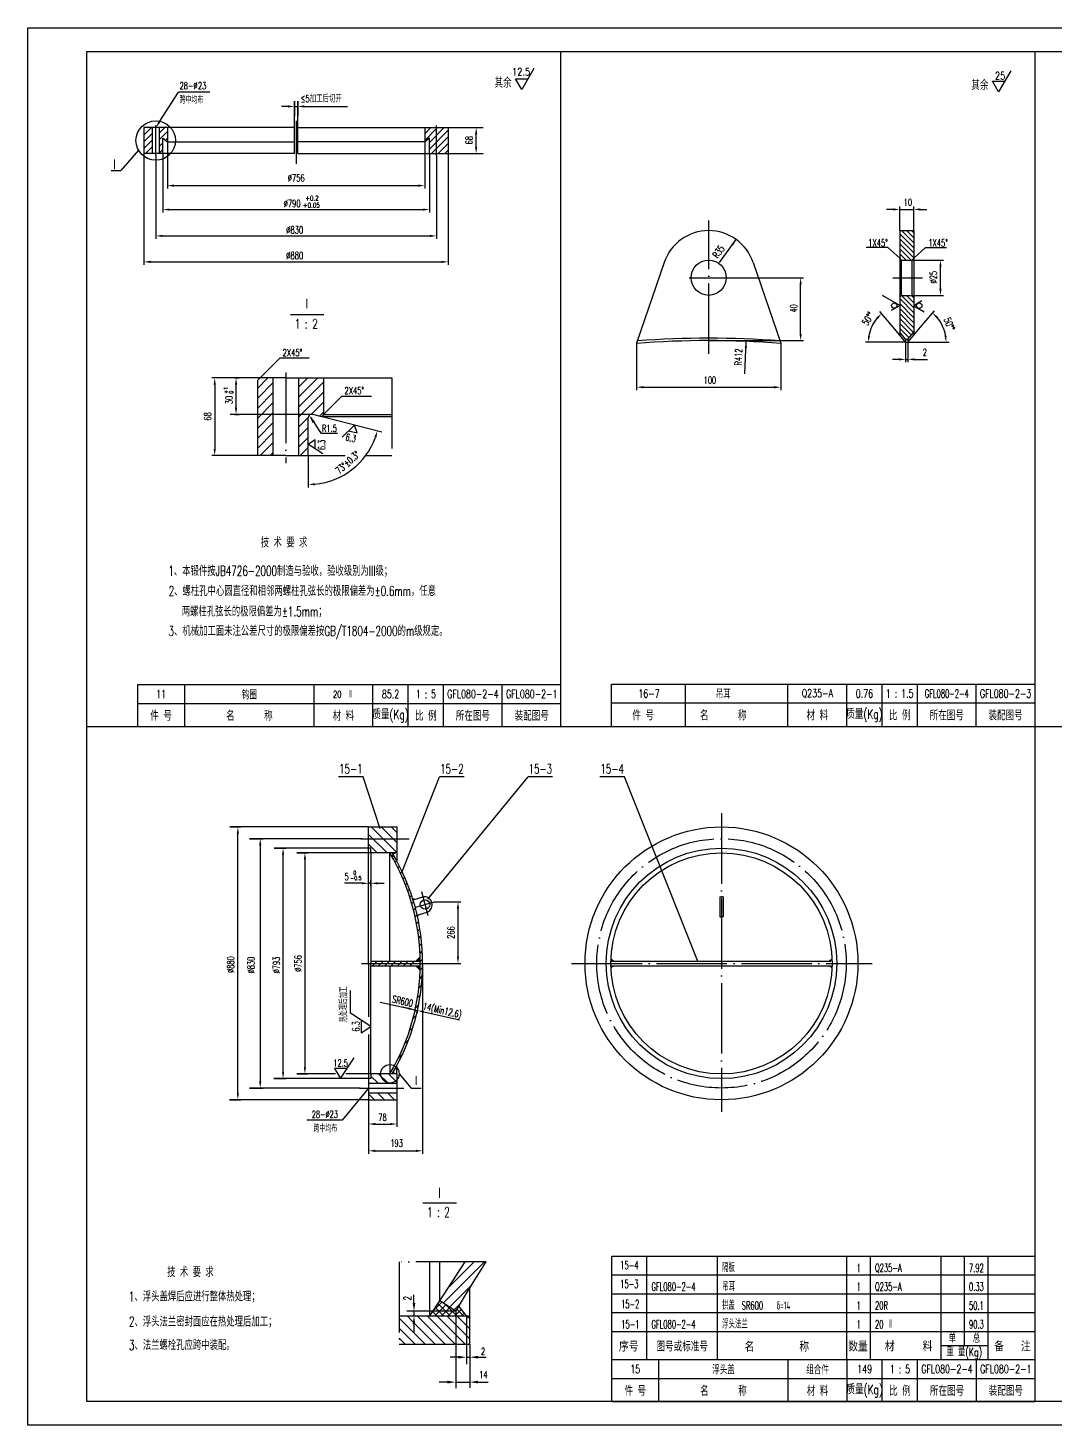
# Model space of a CAD drawing. Extents: x -457 to 1749, y 191 to 1539.
# Drawn here: x 32 to 468, y 191 to 785 of the extents above; entities that cross this region are included whole.
import ezdxf
from ezdxf.enums import TextEntityAlignment as Align

# ---------------------------------------------------------------- set-up
doc = ezdxf.new("R2010")
doc.units = 0
doc.header["$MEASUREMENT"] = 0
doc.linetypes.add('DASHDOT-M', pattern=[36, 30, -3, 0, -3])
doc.linetypes.add('DIVIDE-M', pattern=[39, 30, -3, 0, -3, 0, -3])
doc.layers.get('0').update_dxf_attribs({"linetype": 'CONTINUOUS'})
for name, color, linetype in [('CDR_DWG1', 4, 'CONTINUOUS'), ('CDR_DWG2', 2, 'CONTINUOUS'), ('CDR_DWG3', 1, 'DASHDOT-M'), ('CDR_DWG4', 3, 'DIVIDE-M')]:
    doc.layers.add(name, color=color, linetype=linetype)
doc.styles.add('HZ', font='romans', dxfattribs={"width": 0.7, "bigfont": 'hz'})

# ---------------------------------------------------------------- blocks, each defined once
blk = doc.blocks.new('*X18')
at = {"color": 0}
for p, q in [((138.34, 56.82), (127.28, 67.89)), ((133.11, 66.29), (130.58, 68.82)), ((146.83, 56.82), (134.83, 68.82)), ((151.07, 56.82), (139.07, 68.82)), ((155.31, 56.82), (143.31, 68.82)), ((157.28, 59.1), (147.55, 68.82)), ((157.28, 63.34), (151.8, 68.82)), ((157.28, 67.58), (156.04, 68.82)), ((134.1, 56.82), (127.28, 63.64)), ((129.86, 56.82), (127.28, 59.4)), ((142.58, 56.82), (134.08, 65.32))]:
    blk.add_line(p, q, dxfattribs=at)
blk = doc.blocks.new('*X17')
at = {"color": 0}
for p, q in [((141.67, 70.96), (145.38, 74.67)), ((142.36, 68.82), (147.09, 73.55)), ((146.14, 68.82), (142.59, 72.37)), ((148.97, 68.82), (143.71, 74.08)), ((145.19, 68.82), (148.8, 72.43)), ((151.8, 68.82), (147.03, 73.59)), ((148.02, 68.82), (153.17, 73.97)), ((150.84, 68.82), (153.63, 71.61)), ((154.63, 68.82), (151.77, 71.67)), ((140.48, 68.82), (140.36, 68.95)), ((143.31, 68.82), (141.47, 70.66)), ((153.67, 68.82), (154.89, 70.04))]:
    blk.add_line(p, q, dxfattribs=at)
blk = doc.blocks.new('*X16')
for p, q in [((18.71, 5.45), (36.26, 23)), ((20.8, 11.96), (31.84, 23)), ((21.38, 3.71), (30.56, 12.89))]:
    blk.add_line(p, q)
blk = doc.blocks.new('*X28')
for p, q in [((97.49, 122.95), (101.86, 127.31)), ((97.49, 118.71), (103.99, 125.21)), ((114.99, 119.24), (123.07, 127.31)), ((114.99, 123.48), (118.83, 127.31)), ((114.99, 114.99), (125.49, 125.49)), ((97.49, 114.46), (103.99, 120.96)), ((114.99, 110.75), (125.49, 121.25)), ((97.49, 110.22), (103.99, 116.72)), ((120.35, 111.87), (125.49, 117.01)), ((97.49, 105.98), (103.99, 112.48)), ((97.49, 101.74), (103.99, 108.24)), ((114.99, 106.51), (119, 110.51)), ((123.8, 111.07), (125.49, 112.77)), ((97.49, 97.49), (103.99, 103.99)), ((114.99, 102.27), (118.99, 106.27)), ((114.99, 98.02), (118.99, 102.02)), ((98.56, 94.31), (103.99, 99.75)), ((102.8, 94.31), (103.99, 95.51)), ((115.53, 94.31), (118.99, 97.78))]:
    blk.add_line(p, q)
blk = doc.blocks.new('*X27')
for p, q in [((47.89, 211.94), (51.06, 215.11)), ((47.89, 214.77), (48.23, 215.11)), ((54.39, 212.78), (56.72, 215.11)), ((47.89, 209.11), (51.39, 212.61)), ((47.89, 206.28), (51.39, 209.78)), ((54.39, 209.96), (57.89, 213.46)), ((54.39, 207.13), (55.89, 208.63)), ((57.02, 209.76), (57.89, 210.63)), ((48.54, 204.11), (51.39, 206.96)), ((51.37, 204.11), (51.39, 204.13)), ((54.39, 204.3), (55.89, 205.8))]:
    blk.add_line(p, q)
blk = doc.blocks.new('*X22')
for p, q in [((9.98, 45.33), (10.61, 45.97)), ((11.23, 43.05), (11.88, 43.7)), ((12.44, 40.72), (13.1, 41.39)), ((13.58, 38.33), (14.26, 39.01)), ((14.67, 35.88), (15.37, 36.58)), ((15.69, 33.37), (16.41, 34.09)), ((16.66, 30.8), (17.39, 31.53)), ((17.56, 28.16), (18.31, 28.92)), ((18.39, 25.46), (19.16, 26.23)), ((19.14, 22.68), (19.94, 23.47)), ((19.83, 19.83), (20.64, 20.64)), ((20.43, 16.89), (21.27, 17.73)), ((20.94, 13.87), (21.81, 14.73)), ((21.37, 10.76), (22.26, 11.65)), ((21.69, 7.55), (22.61, 8.47)), ((21.9, 4.22), (22.85, 5.18)), ((22, 0.78), (22.98, 1.77)), ((21.77, -6.52), (22.84, -5.45)), ((21.96, -2.79), (22.98, -1.77)), ((21.41, -10.41), (22.53, -9.29)), ((20.04, -18.86), (21.29, -17.6)), ((20.84, -14.51), (22.02, -13.33)), ((18.93, -23.5), (20.28, -22.15)), ((17.44, -28.52), (18.91, -27.06)), ((15.41, -34.09), (17.05, -32.45)), ((12.56, -40.48), (14.48, -38.56))]:
    blk.add_line(p, q)
blk = doc.blocks.new('*X24')
at = {"color": 0}
for p, q in [((139.69, 161.53), (136.66, 164.57)), ((143.94, 161.53), (139.94, 165.53)), ((147.66, 162.05), (144.18, 165.53)), ((138.21, 154.53), (135.66, 157.08)), ((142.45, 154.53), (139.45, 157.53)), ((146.69, 154.53), (143.69, 157.53))]:
    blk.add_line(p, q, dxfattribs=at)
blk = doc.blocks.new('*X23')
for p, q in [((101.65, 99), (103.65, 101)), ((104.3, 99), (106.3, 101)), ((106.95, 99), (108.95, 101)), ((109.61, 99), (111.61, 101)), ((112.26, 99), (114.26, 101)), ((114.91, 99), (116.91, 101)), ((117.56, 99), (119.56, 101))]:
    blk.add_line(p, q)
blk = doc.blocks.new('*X25')
at = {"color": 0}
for p, q in [((143.52, 259.53), (135.66, 267.39)), ((147.66, 259.63), (136.76, 270.53)), ((147.66, 263.88), (141, 270.53)), ((147.66, 268.12), (145.25, 270.53)), ((139.27, 259.53), (135.66, 263.15))]:
    blk.add_line(p, q, dxfattribs=at)
blk = doc.blocks.new('*X26')
for p, q in [((167.24, 209.67), (172.68, 215.11)), ((167.24, 212.5), (169.85, 215.11)), ((169.24, 208.84), (175.51, 215.11)), ((169.24, 206.01), (177.24, 214.01)), ((170.17, 204.11), (177.24, 211.18)), ((173, 204.11), (177.24, 208.36)), ((175.82, 204.11), (177.24, 205.53))]:
    blk.add_line(p, q)

msp = doc.modelspace()

# ---------------------------------------------------------------- linework, layer by layer
for p, q in [((31.92, 785.43), (872.92, 785.43)), ((31.92, 191.43), (31.92, 785.43)), ((258.42, 488.43), (258.42, 775.43)), ((459.92, 775.43), (459.92, 201.43)), ((449.59, 767.26), (444.44, 758.33)), ((441.86, 762.8), (447.01, 762.8)), ((444.44, 758.33), (441.86, 762.8)), ((87.74, 745.39), (95.97, 758.08)), ((109.29, 758.08), (95.97, 758.08)), ((142.42, 752.05), (139.62, 752.05)), ((145.22, 743.11), (145.22, 754.29)), ((145.22, 754.29), (145.22, 747.97)), ((145.22, 752.05), (146.57, 752.05)), ((146.57, 743.11), (146.57, 754.29)), ((146.57, 754.29), (146.57, 747.97)), ((149.37, 752.05), (167.8, 752.05)), ((210.51, 743.04), (225.34, 743.04)), ((222.07, 743.04), (223.66, 743.04)), ((91.22, 737.04), (91.22, 717.14)), ((200.57, 737.04), (200.57, 717.14)), ((222.41, 734.84), (222.41, 740.24)), ((78.9, 733.44), (71.43, 724.8)), ((81.22, 732.04), (81.22, 684.72)), ((86.22, 731.15), (86.22, 695.76)), ((89.22, 732.04), (89.22, 706.96)), ((202.57, 732.04), (202.57, 706.96)), ((205.57, 731.15), (205.57, 695.76)), ((210.51, 732.04), (225.34, 732.04)), ((210.57, 732.04), (210.57, 684.72)), ((222.07, 732.04), (223.66, 732.04)), ((67.32, 724.8), (71.43, 724.8)), ((94.02, 718.39), (197.77, 718.39)), ((92.02, 708.21), (199.77, 708.21)), ((399.62, 708.26), (396.82, 708.26)), ((402.42, 699.24), (402.42, 709.51)), ((402.42, 708.26), (408.42, 708.26)), ((408.42, 699.24), (408.42, 709.51)), ((411.22, 708.26), (414.02, 708.26)), ((89.02, 697.01), (202.77, 697.01)), ((325.85, 685.66), (332.91, 695.48)), ((408.42, 691.94), (402.42, 697.94)), ((408.42, 689.81), (402.42, 695.81)), ((408.42, 694.06), (403.23, 699.24)), ((408.42, 696.18), (405.35, 699.24)), ((408.42, 698.3), (407.48, 699.24)), ((397.39, 692.03), (388.21, 692.03)), ((402.42, 687.49), (397.39, 692.03)), ((408.42, 687.69), (402.42, 693.69)), ((407.25, 686.74), (402.42, 691.57)), ((405.13, 686.74), (402.42, 689.45)), ((408.42, 687.49), (413.45, 692.03)), ((413.45, 692.03), (422.3, 692.03)), ((84.02, 685.97), (207.77, 685.97)), ((407.25, 686.74), (420.99, 686.74)), ((419.74, 674.54), (419.74, 683.94)), ((333.41, 679.24), (361.57, 679.24)), ((360.32, 655.29), (360.32, 676.44)), ((402.42, 667.38), (395.07, 671.63)), ((408.42, 666.48), (403.16, 671.74)), ((408.42, 668.6), (405.28, 671.74)), ((408.42, 670.72), (407.4, 671.74)), ((407.67, 671.74), (420.99, 671.74)), ((398.96, 665.38), (402.42, 667.38)), ((408.42, 664.36), (402.42, 670.36)), ((408.42, 662.24), (402.42, 668.24)), ((408.42, 660.12), (402.42, 666.12)), ((411.88, 669.35), (408.42, 667.35)), ((408.42, 667.35), (412.86, 664.79)), ((398.79, 659.14), (393.95, 664.91)), ((408.42, 657.99), (402.42, 663.99)), ((408.34, 655.95), (402.42, 661.87)), ((407.37, 654.8), (402.42, 659.75)), ((411.95, 659.02), (417.15, 665.22)), ((402.42, 654.82), (398.79, 659.14)), ((406.4, 653.65), (402.42, 657.63)), ((408.42, 654.82), (411.95, 659.02)), ((290.62, 651.34), (290.62, 631.42)), ((321.23, 652.49), (361.57, 652.49)), ((321.23, 652.49), (333.47, 652.49)), ((336.61, 638.34), (337.16, 652.18)), ((351.85, 651.34), (351.85, 631.42)), ((395.39, 651.84), (387.85, 651.84)), ((404.92, 651.84), (395.39, 651.84)), ((404.92, 651.84), (404.92, 643.26)), ((405.92, 651.84), (415.29, 651.84)), ((405.92, 651.84), (405.92, 643.26)), ((415.29, 651.84), (423.39, 651.84)), ((130.57, 636.63), (139.05, 645.11)), ((139.05, 645.11), (151.39, 645.11)), ((402.12, 644.51), (399.32, 644.51)), ((404.92, 644.51), (405.92, 644.51)), ((408.72, 644.51), (414.17, 644.51)), ((111.51, 636.63), (110.05, 636.63)), ((130.51, 636.63), (110.21, 636.63)), ((117.46, 636.63), (111.51, 636.63)), ((119.87, 636.63), (121.62, 636.63)), ((147.07, 636.63), (157.57, 636.63)), ((111.3, 633.83), (111.3, 606.43)), ((120.37, 623.94), (120.37, 633.83)), ((293.42, 632.67), (349.05, 632.67)), ((157.57, 621.13), (165.35, 628.91)), ((165.35, 628.91), (177.97, 628.91)), ((152.88, 621.14), (117.81, 621.14)), ((119.87, 621.14), (121.62, 621.14)), ((152.28, 619.39), (152.32, 619.56)), ((152.48, 619.69), (152.66, 619.69)), ((153.36, 617.78), (155.21, 614.81)), ((182.36, 613.54), (156.93, 620.11)), ((155.21, 614.81), (156.55, 612.93)), ((163.46, 612.93), (156.55, 612.93)), ((170.7, 616.55), (165.51, 611.45)), ((168.21, 614.11), (171.88, 613.31)), ((171.88, 613.31), (170.7, 616.55)), ((154, 610.32), (151.09, 608.48)), ((151.09, 608.48), (157.18, 604.48)), ((154, 606.56), (154, 610.32)), ((111.51, 603.63), (110.05, 603.63)), ((129.51, 603.63), (111.51, 603.63)), ((151.07, 603.63), (151.07, 590.06)), ((78.53, 498.24), (258.53, 498.24)), ((279.92, 498.43), (459.92, 498.43)), ((279.93, 498.43), (459.92, 498.43)), ((56.92, 488.43), (862.92, 488.43)), ((78.42, 488.43), (258.42, 488.43)), ((174.35, 467.06), (163.91, 467.06)), ((181.59, 444.99), (174.35, 467.06)), ((190.86, 426.29), (206.87, 467.06)), ((201.82, 415), (244.45, 467.06)), ((217.31, 467.06), (206.87, 467.06)), ((254.89, 467.06), (244.45, 467.06)), ((285.42, 467.06), (274.98, 467.06)), ((316.79, 388.22), (285.42, 467.06)), ((176.83, 445.72), (117.72, 445.72)), ((117.72, 445.72), (122.39, 445.72)), ((121.14, 332.52), (121.14, 442.92)), ((173.8, 440.72), (126.02, 440.72)), ((126.02, 440.72), (131.89, 440.72)), ((130.64, 437.92), (130.64, 337.52)), ((136.52, 436.72), (141.61, 436.72)), ((176.73, 436.72), (136.52, 436.72)), ((140.36, 341.52), (140.36, 433.92)), ((146.16, 434.72), (150.89, 434.72)), ((177.72, 434.72), (146.16, 434.72)), ((149.64, 431.92), (149.64, 343.52)), ((173.87, 421.76), (166.39, 421.76)), ((176.67, 420.52), (176.67, 423.01)), ((177.67, 421.76), (176.67, 421.76)), ((177.67, 420.52), (177.67, 423.01)), ((180.47, 421.76), (183.27, 421.76)), ((204.52, 413.82), (215.95, 413.82)), ((214.7, 390.52), (214.7, 411.02)), ((199.67, 387.66), (199.67, 309.13)), ((202.67, 387.72), (215.95, 387.72)), ((168.97, 366.53), (168.97, 376.14)), ((181.56, 371.22), (196.5, 367.9)), ((193.76, 368.51), (191.03, 369.12)), ((177.67, 360.83), (168.97, 366.53)), ((173.51, 363.57), (173.51, 358.2)), ((196.5, 367.9), (196.22, 366.67)), ((196.5, 367.89), (197.45, 367.68)), ((197.45, 367.69), (197.18, 366.46)), ((200.18, 367.07), (215.34, 363.66)), ((173.51, 358.2), (177.67, 360.83)), ((164.82, 338.83), (170.52, 347.54)), ((136.44, 338.72), (141.61, 338.72)), ((176.7, 338.72), (136.44, 338.72)), ((162.67, 340.72), (146.16, 340.72)), ((146.16, 340.72), (150.89, 340.72)), ((162.19, 343), (164.82, 338.83)), ((167.56, 343), (162.19, 343)), ((178.81, 340.72), (167.06, 340.72)), ((189.69, 340.79), (194.86, 334.73)), ((173.07, 334.72), (126.02, 334.72)), ((126.02, 334.72), (131.89, 334.72)), ((176.67, 334.72), (165.42, 321.01)), ((194.86, 334.73), (198.97, 334.73)), ((176.7, 329.72), (117.62, 329.72)), ((117.72, 329.72), (122.39, 329.72)), ((176.7, 329.72), (176.7, 318.17)), ((188.67, 329.72), (188.67, 318.17)), ((165.42, 321.01), (150.42, 321.01)), ((176.7, 318.17), (176.7, 306.76)), ((179.5, 319.42), (185.87, 319.42)), ((199.67, 309.13), (199.67, 306.76)), ((179.5, 308.01), (196.87, 308.01)), ((430.02, 231.24), (430.02, 263.24)), ((219.73, 237.81), (219.73, 249.81)), ((280.02, 255.24), (460.02, 255.24)), ((195.98, 243.31), (195.98, 246.81)), ((280.02, 247.24), (460.02, 247.24)), ((213.66, 239.81), (192.98, 239.81)), ((195.98, 239.81), (195.98, 237.81)), ((213.73, 239.75), (213.73, 207.17)), ((218.32, 237.75), (218.32, 217.29)), ((280.02, 239.24), (460.02, 239.24)), ((195.98, 234.31), (195.98, 230.81)), ((219.73, 225.75), (219.73, 207.25)), ((280.02, 231.24), (460.02, 231.24)), ((430.02, 225.24), (430.02, 231.24)), ((214.82, 220.29), (211.32, 220.29)), ((218.32, 220.29), (219.68, 220.29)), ((223.23, 220.29), (226.73, 220.29)), ((420.02, 225.24), (440.02, 225.24)), ((210.23, 209.69), (206.73, 209.69)), ((213.8, 209.69), (219.75, 209.69)), ((223.23, 209.69), (227.53, 209.69)), ((280.03, 211.24), (460.03, 211.24)), ((279.92, 201.43), (459.92, 201.43)), ((872.92, 191.43), (31.92, 191.43))]:
    msp.add_line(p, q)
msp.add_lwpolyline([(246.93, 768.25), (241.78, 759.32), (239.2, 763.79), (244.35, 763.79)])
for centre, radius in [((86.22, 737.55), 8.39), ((400.11, 667.38), 1.15), ((410.73, 667.35), 1.15), ((185.75, 340.79), 3.94)]:
    msp.add_circle(centre, radius)
for centre, radius, start, end in [((404.92, 651.84), 15.82, 140.15415, 169.84585), ((405.92, 651.84), 16.22, 9.90494, 40.09506), ((151.07, 621.63), 30.32, 275.29288, 340.20645)]:
    msp.add_arc(centre, radius, start, end)
for points in [[(142.42, 752.52), (142.42, 751.58), (145.22, 752.05)], [(149.37, 752.52), (149.37, 751.58), (146.57, 752.05)], [(88.13, 745.14), (87.35, 745.65), (86.22, 743.04)], [(221.95, 740.24), (222.88, 740.24), (222.41, 743.04)], [(221.95, 734.84), (222.88, 734.84), (222.41, 732.04)], [(94.02, 718.86), (94.02, 717.92), (91.22, 718.39)], [(197.77, 718.86), (197.77, 717.92), (200.57, 718.39)], [(92.02, 708.67), (92.02, 707.74), (89.22, 708.21)], [(199.77, 708.67), (199.77, 707.74), (202.57, 708.21)], [(399.62, 708.73), (399.62, 707.79), (402.42, 708.26)], [(411.22, 708.73), (411.22, 707.79), (408.42, 708.26)], [(89.02, 697.47), (89.02, 696.54), (86.22, 697.01)], [(202.77, 697.47), (202.77, 696.54), (205.57, 697.01)], [(330.9, 693.48), (331.66, 692.93), (332.91, 695.48)], [(84.02, 686.44), (84.02, 685.51), (81.22, 685.97)], [(207.77, 686.44), (207.77, 685.51), (210.57, 685.97)], [(419.28, 683.94), (420.21, 683.94), (419.74, 686.74)], [(359.85, 676.44), (360.78, 676.44), (360.32, 679.24)], [(419.28, 674.54), (420.21, 674.54), (419.74, 671.74)], [(392.44, 662.3), (393.1, 661.65), (394.75, 663.96)], [(418, 661.95), (418.66, 662.61), (416.34, 664.26)], [(359.85, 655.29), (360.78, 655.29), (360.32, 652.49)], [(389.81, 654.59), (388.88, 654.67), (389.1, 651.84)], [(422.36, 654.67), (421.43, 654.59), (422.14, 651.84)], [(336.58, 649.4), (337.51, 649.37), (337.16, 652.18)], [(402.12, 644.98), (402.12, 644.05), (404.92, 644.51)], [(408.72, 644.98), (408.72, 644.05), (405.92, 644.51)], [(110.83, 633.83), (111.76, 633.83), (111.3, 636.63)], [(119.9, 633.83), (120.84, 633.83), (120.37, 636.63)], [(293.42, 633.14), (293.42, 632.2), (290.62, 632.67)], [(349.05, 633.14), (349.05, 632.2), (351.85, 632.67)], [(119.9, 623.94), (120.84, 623.94), (120.37, 621.14)], [(153.85, 618.09), (152.86, 617.47), (151.5, 620.75)], [(179.15, 611.5), (180.04, 611.22), (180.42, 614.04)], [(110.83, 606.43), (111.76, 606.43), (111.3, 603.63)], [(153.89, 590.97), (153.84, 591.9), (151.07, 591.31)], [(120.68, 442.92), (121.61, 442.92), (121.14, 445.72)], [(130.18, 437.92), (131.11, 437.92), (130.64, 440.72)], [(139.89, 433.92), (140.82, 433.92), (140.36, 436.72)], [(149.17, 431.92), (150.1, 431.92), (149.64, 434.72)], [(186.67, 434.72), (188.67, 434.72), (187.18, 433.85)], [(173.87, 422.22), (173.87, 421.29), (176.67, 421.76)], [(180.47, 422.22), (180.47, 421.29), (177.67, 421.76)], [(195.57, 414.8), (196.7, 415.13), (195.32, 415.59)], [(214.23, 411.02), (215.17, 411.02), (214.7, 413.82)], [(197.32, 408.26), (198.45, 408.58), (197.52, 407.46)], [(198.47, 388.64), (196.47, 388.72), (198.36, 390.64)], [(198.47, 386.79), (196.48, 386.68), (198.38, 384.78)], [(214.23, 390.52), (215.17, 390.52), (214.7, 387.72)], [(279.76, 388.72), (281.26, 388.75), (279.85, 389.81)], [(279.76, 386.72), (281.26, 386.69), (279.85, 385.63)], [(373.59, 388.72), (372.09, 388.75), (373.51, 389.81)], [(373.59, 386.72), (372.09, 386.69), (373.51, 385.63)], [(193.87, 368.97), (193.66, 368.06), (196.5, 367.9)], [(193.87, 368.96), (193.66, 368.05), (196.5, 367.89)], [(200.28, 367.52), (200.08, 366.61), (197.45, 367.68)], [(139.89, 341.52), (140.82, 341.52), (140.36, 338.72)], [(149.17, 343.52), (150.1, 343.52), (149.64, 340.72)], [(188.67, 340.72), (186.67, 340.72), (187.18, 341.56)], [(188.67, 340.72), (186.67, 340.72), (186.67, 340.72)], [(186.67, 340.72), (186.67, 340.72), (186.67, 340.72)], [(130.18, 337.52), (131.11, 337.52), (130.64, 334.72)], [(120.68, 332.52), (121.61, 332.52), (121.14, 329.72)], [(179.5, 319.88), (179.5, 318.95), (176.7, 319.42)], [(185.87, 319.88), (185.87, 318.95), (188.67, 319.42)], [(179.5, 308.48), (179.5, 307.55), (176.7, 308.01)], [(196.87, 308.48), (196.87, 307.55), (199.67, 308.01)], [(196.57, 243.31), (195.4, 243.31), (195.98, 239.81)], [(196.57, 234.31), (195.4, 234.31), (195.98, 237.81)], [(214.82, 219.7), (214.82, 220.87), (218.32, 220.29)], [(223.23, 219.7), (223.23, 220.87), (219.73, 220.29)], [(210.23, 209.11), (210.23, 210.28), (213.73, 209.69)], [(223.23, 209.11), (223.23, 210.28), (219.73, 209.69)]]:
    msp.add_solid(points)
at = {"layer": 'CDR_DWG1'}
for p, q in [((56.92, 775.43), (862.92, 775.43)), ((56.92, 201.43), (56.92, 775.43)), ((84.72, 743.04), (81.22, 743.04)), ((81.22, 743.04), (81.22, 732.04)), ((87.72, 743.04), (84.72, 743.04)), ((84.72, 743.04), (84.72, 732.04)), ((91.22, 743.04), (87.72, 743.04)), ((87.72, 743.04), (87.72, 732.04)), ((145.22, 743.04), (91.22, 743.04)), ((91.22, 743.04), (91.22, 737.04)), ((145.22, 732.04), (145.22, 743.04)), ((146.57, 743.04), (200.57, 743.04)), ((146.57, 732.04), (146.57, 743.04)), ((200.57, 743.04), (200.57, 737.04)), ((200.57, 743.04), (210.57, 743.04)), ((210.57, 743.04), (210.57, 732.04)), ((89.22, 738.54), (91.22, 737.04)), ((89.22, 732.04), (89.22, 738.54)), ((91.22, 737.04), (145.22, 737.04)), ((200.57, 737.04), (146.57, 737.04)), ((202.57, 738.54), (200.57, 737.04)), ((202.57, 732.04), (202.57, 738.54)), ((84.72, 732.04), (81.22, 732.04)), ((87.72, 732.04), (84.72, 732.04)), ((89.22, 732.04), (87.72, 732.04)), ((145.2, 732.04), (89.22, 732.04)), ((146.56, 732.04), (202.57, 732.04)), ((202.57, 732.04), (210.57, 732.04)), ((402.42, 699.24), (408.42, 699.24)), ((402.42, 699.24), (402.42, 687.49)), ((408.42, 699.24), (408.42, 687.49)), ((302.3, 685.68), (290.62, 651.34)), ((340.17, 685.68), (351.85, 651.34)), ((402.42, 687.49), (402.42, 654.82)), ((403.17, 686.74), (402.42, 687.49)), ((403.17, 671.74), (403.17, 686.74)), ((403.17, 686.74), (407.67, 686.74)), ((408.42, 687.49), (407.67, 686.74)), ((407.67, 671.74), (407.67, 686.74)), ((408.42, 687.49), (408.42, 654.82)), ((403.17, 671.74), (402.42, 670.99)), ((403.17, 671.74), (407.67, 671.74)), ((407.67, 671.74), (408.42, 670.99)), ((404.92, 653.07), (402.42, 656.05)), ((404.92, 651.84), (402.42, 654.82)), ((405.92, 653.07), (408.42, 656.05)), ((405.92, 651.84), (408.42, 654.82)), ((404.92, 653.07), (405.92, 653.07)), ((404.92, 653.07), (404.92, 651.84)), ((404.92, 651.84), (405.92, 651.84)), ((405.92, 653.07), (405.92, 651.84)), ((130.57, 636.63), (129.57, 635.63)), ((129.57, 603.63), (129.57, 635.63)), ((136.07, 636.63), (130.57, 636.63)), ((136.07, 603.63), (136.07, 636.63)), ((141.57, 636.63), (136.07, 636.63)), ((141.57, 636.63), (147.07, 636.63)), ((141.57, 636.63), (146.57, 636.63)), ((141.57, 636.63), (186.57, 636.63)), ((147.07, 603.63), (147.07, 636.63)), ((157.57, 636.63), (157.57, 621.13)), ((151.07, 603.63), (151.07, 619.69)), ((156.87, 620.13), (152.94, 621.14)), ((157.57, 621.13), (156.87, 620.13)), ((157.57, 620.13), (156.87, 620.13)), ((157.57, 621.13), (186.57, 621.13)), ((186.57, 620.13), (157.57, 620.13)), ((136.07, 603.63), (129.57, 603.63)), ((141.57, 603.63), (136.07, 603.63)), ((141.57, 603.63), (147.07, 603.63)), ((147.07, 603.63), (151.07, 603.63)), ((151.07, 603.63), (166.81, 603.63)), ((175.47, 603.63), (186.57, 603.63)), ((78.53, 506.24), (78.42, 488.43)), ((78.53, 506.24), (258.53, 506.24)), ((98.53, 488.24), (98.53, 506.24)), ((153.53, 488.24), (153.53, 506.24)), ((178.53, 488.24), (178.53, 506.24)), ((193.53, 488.24), (193.53, 506.24)), ((208.53, 488.24), (208.53, 506.24)), ((233.53, 488.24), (233.53, 506.24)), ((279.92, 506.43), (459.92, 506.43)), ((279.92, 488.43), (279.92, 506.43)), ((279.93, 506.43), (459.92, 506.43)), ((279.93, 506.43), (459.92, 506.43)), ((311.37, 488.43), (311.37, 506.43)), ((354.92, 488.43), (354.92, 506.43)), ((379.92, 488.43), (379.92, 506.43)), ((394.92, 488.43), (394.92, 506.43)), ((409.92, 488.43), (409.92, 506.43)), ((434.92, 488.43), (434.92, 506.43)), ((176.67, 445.72), (188.67, 445.72)), ((176.67, 436.72), (176.67, 445.72)), ((188.67, 445.72), (188.67, 434.72)), ((176.67, 387.72), (176.67, 436.72)), ((177.67, 436.72), (176.67, 436.72)), ((177.67, 434.72), (177.67, 436.72)), ((177.67, 434.72), (177.67, 387.72)), ((188.67, 434.72), (177.67, 434.72)), ((185.67, 388.86), (185.67, 434.72)), ((188.67, 434.72), (188.67, 431.4)), ((195.57, 414.8), (199.73, 416)), ((326.01, 416), (326.67, 416)), ((326.01, 416), (326.01, 407.54)), ((327.34, 416), (326.67, 416)), ((327.34, 416), (327.34, 407.54)), ((197.34, 408.27), (201.6, 409.49)), ((326.01, 407.54), (326.67, 407.54)), ((327.34, 407.54), (326.67, 407.54)), ((176.67, 387.72), (176.67, 364.99)), ((177.67, 388.72), (198.47, 388.72)), ((177.67, 340.72), (177.67, 387.72)), ((177.67, 386.72), (198.47, 386.72)), ((185.67, 386.83), (185.67, 340.72)), ((279.73, 388.72), (373.17, 388.72)), ((279.73, 386.72), (373.17, 386.72)), ((176.67, 357.44), (176.67, 338.97)), ((188.67, 340.72), (188.67, 344.57)), ((177.67, 338.72), (176.67, 338.72)), ((176.67, 338.72), (176.67, 336.72)), ((188.67, 340.72), (177.67, 340.72)), ((177.67, 340.72), (177.67, 338.72)), ((188.67, 340.72), (188.67, 336.72)), ((176.67, 336.72), (188.67, 336.72)), ((176.67, 336.72), (176.67, 332.72)), ((176.67, 332.72), (188.67, 332.72)), ((176.67, 332.72), (176.67, 329.72)), ((188.67, 336.72), (188.67, 332.72)), ((188.67, 332.72), (188.67, 329.72)), ((176.67, 329.72), (188.67, 329.72)), ((280.02, 263.24), (460.02, 263.24)), ((280.03, 201.24), (280.03, 263.24)), ((295.02, 231.24), (295.02, 263.24)), ((325.02, 231.24), (325.02, 263.24)), ((380.02, 231.24), (380.02, 263.24)), ((390.02, 231.24), (390.02, 263.24)), ((420.02, 231.24), (420.02, 263.24)), ((440.02, 219.24), (440.02, 263.24)), ((202.73, 237.81), (202.73, 260.81)), ((206.92, 244.25), (206.93, 260.81)), ((206.92, 244.25), (217.73, 260.81)), ((219.73, 249.81), (226.73, 260.81)), ((214.43, 240.99), (219.73, 249.81)), ((202.73, 237.81), (206.92, 244.25)), ((213.73, 239.81), (206.92, 244.25)), ((189.73, 237.81), (202.73, 237.81)), ((202.73, 237.81), (219.73, 237.81)), ((214.43, 240.99), (213.66, 239.81)), ((218.32, 237.81), (215, 241.94)), ((219.73, 225.81), (219.73, 237.81)), ((189.73, 225.81), (219.73, 225.81)), ((295.02, 219.24), (295.02, 231.24)), ((325.02, 219.24), (325.02, 231.24)), ((380.02, 219.24), (380.02, 231.24)), ((390.02, 219.24), (390.02, 231.24)), ((420.02, 219.24), (420.02, 231.24)), ((280.03, 219.24), (460.03, 219.24)), ((300.03, 201.24), (300.03, 219.24)), ((355.03, 201.24), (355.03, 219.24)), ((380.03, 201.24), (380.03, 219.24)), ((395.03, 201.24), (395.03, 219.24)), ((410.03, 201.24), (410.03, 219.24)), ((435.03, 201.24), (435.03, 219.24)), ((862.92, 201.43), (56.92, 201.43))]:
    msp.add_line(p, q, dxfattribs=at)
for centre, radius in [((321.23, 679.24), 7.5), ((326.67, 387.72), 58), ((326.67, 387.72), 49), ((326.67, 387.72), 47), ((200.67, 412.72), 2)]:
    msp.add_circle(centre, radius, dxfattribs=at)
for centre, radius, start, end in [((321.23, 679.24), 20, 18.77819, 161.22181), ((321.23, 246.24), 407.25, 85.73848, 94.26152), ((321.23, 246.24), 406.25, 85.67849, 94.32151), ((152.57, 619.69), 1.5, 75.49934, 180), ((107.21, 387.72), 91.46, 329.07756, 30.92244), ((108.21, 387.72), 91.46, 329.07756, 30.92244), ((200.34, 412.65), 3.4, 291.70928, 100.29072)]:
    msp.add_arc(centre, radius, start, end, dxfattribs=at)
at = {"layer": 'CDR_DWG2'}
for p, q in [((143.47, 663.6), (157.71, 663.6)), ((199.75, 285.86), (214, 285.86))]:
    msp.add_line(p, q, dxfattribs=at)
at = {"layer": 'CDR_DWG3', "linetype": 'DASHDOT-M'}
for p, q in [((86.22, 731.15), (86.22, 743.96)), ((145.86, 745.88), (145.86, 727.72)), ((205.57, 731.15), (205.57, 743.96)), ((321.23, 646.83), (321.23, 703.56)), ((312.99, 679.24), (333.41, 679.24)), ((399.52, 679.24), (412.09, 679.24)), ((141.57, 638.9), (141.57, 600.42)), ((326.67, 451.55), (326.67, 324.65)), ((173.46, 440.72), (193.92, 440.72)), ((202.05, 407.91), (199.27, 418.08)), ((196.83, 411.62), (204.52, 413.82)), ((173.67, 387.72), (202.67, 387.72)), ((262.92, 387.72), (390.76, 387.72)), ((172.86, 334.72), (191.67, 334.72))]:
    msp.add_line(p, q, dxfattribs=at)
msp.add_circle((326.67, 387.72), 53, dxfattribs=at)
at = {"layer": 'CDR_DWG4', "linetype": 'DIVIDE-M'}
for p, q in [((186.57, 636.63), (186.57, 603.63)), ((189.73, 260.81), (189.73, 225.81)), ((226.73, 260.81), (189.73, 260.81))]:
    msp.add_line(p, q, dxfattribs=at)

# ---------------------------------------------------------------- block references
for name, p in [('*X27', (33.32, 527.93)), ('*X26', (33.32, 527.93)), ('*X28', (32.07, 509.32)), ('*X25', (41.01, 175.19)), ('*X22', (176.67, 387.72)), ('*X23', (76.67, 287.72)), ('*X24', (41.01, 175.19)), ('*X16', (189.73, 237.81)), ('*X17', (62.45, 168.99)), ('*X18', (62.45, 168.99))]:
    msp.add_blockref(name, p)

# ---------------------------------------------------------------- texts
at = {"style": 'HZ'}
for s, height, width, p in [('12.5', 3.2, 0.8, (237.68, 765.18)), ('25', 3.2, 0.8, (442.88, 763.5)), ('28-', 3, 0.65, (96.39, 759.44)), ('%%c', 3, 0.65, (102.24, 759.44)), ('23', 3, 0.65, (104.19, 759.44)), ('其余', 4, 0.7, (230.21, 760.04)), ('其余', 4, 0.7, (432.87, 759.04)), ('跨中均布', 3, 0.65, (96.38, 753.33)), ('≤5加工后切开', 3, 0.7, (147.87, 753.8)), ('+0.2', 2.04, 0.7, (149.81, 712.03)), ('10', 3, 0.65, (404.12, 709.76)), ('1X45%%D', 3, 0.7, (389.07, 692.56)), ('1X45%%D', 3, 0.7, (414.59, 692.56)), ('2X45%%D', 3, 0.7, (140.16, 645.84)), ('2', 3, 0.65, (412.2, 646.01)), ('100', 3, 0.65, (319.12, 634.17)), ('2X45%%D', 3, 0.7, (166.46, 629.77)), ('           技 术 要 求', 4.2, 0.65, (108.48, 564.56)), ('1、本锻件按JB4726-2000制造与验收，验收级别为III级；', 4.2, 0.65, (91.6, 552.48)), ('2、螺柱孔中心圆直径和相邻两螺柱孔弦长的极限偏差为%%P0.6mm，任意', 4.2, 0.65, (91.74, 543.94)), ('  两螺柱孔弦长的极限偏差为%%P1.5mm；', 4.2, 0.65, (93.52, 535.22)), ('3、机械加工面未注公差尺寸的极限偏差按GB/T1804-2000的m级规定。', 4.2, 0.65, (91.66, 526.94)), ('-0.5', 1.7, 0.7, (168.95, 423.13)), ('0', 1.7, 0.7, (170.19, 425.42)), ('跨中均布', 3, 0.65, (153.22, 315.97)), ('       技 术 要 求', 4.2, 0.65, (76.82, 254.34)), ('15-4', 3.5, 0.6, (283.67, 257.64)), ('隔板', 3.5, 0.6, (326.93, 256.52)), ('Q235-A', 3.5, 0.6, (391.93, 256.52)), ('15-3', 3.5, 0.6, (283.67, 249.64)), ('GFL080-2-4', 3.5, 0.6, (296.93, 248.52)), ('吊耳', 3.5, 0.6, (326.93, 248.52)), ('Q235-A', 3.5, 0.6, (391.93, 248.52)), ('1、浮头盖焊后应进行整体热处理；', 4.2, 0.65, (74.85, 243.98)), ('15-2', 3.5, 0.6, (284, 241.11)), ('拱盖  SR600   δ=14', 3.5, 0.6, (326.93, 240.52)), ('20R', 3.5, 0.6, (391.93, 240.52)), ('2、浮头法兰密封面应在热处理后加工；', 4.2, 0.65, (74.85, 233.3)), ('15-1', 3.5, 0.6, (284.07, 232.52)), ('GFL080-2-4', 3.5, 0.6, (296.93, 232.52)), ('浮头法兰', 3.5, 0.6, (326.93, 232.52)), ('20 Ⅱ', 3.5, 0.6, (391.93, 232.52)), ('3、法兰螺栓孔应跨中装配。', 4.2, 0.65, (74.85, 223.33)), ('序号', 4, 0.8, (283.1, 222.72)), ('图号或标准号', 4, 0.7, (299.05, 222.74)), ('名        称', 4, 0.8, (336.52, 222.62)), ('数量', 4, 0.8, (380.55, 222.74)), ('材     料', 4, 0.8, (396.09, 222.79)), ('单', 3.5, 0.7, (423.2, 226.49)), ('总', 3.5, 0.7, (433.47, 226.44)), ('备   注', 4, 0.8, (442.6, 222.74)), ('2', 3, 0.65, (224.47, 221.23)), ('重 量(Kg)', 3.5, 0.7, (422.27, 220.72))]:
    msp.add_text(s, height=height, dxfattribs=dict(at, width=width)).set_placement(p)
for s, height, rotation, width, p in [('68', 3, 90, 0.65, (220.91, 735.92)), ('R35', 3, 54, 0.65, (325.09, 687.19)), ('%%c25', 3, 90, 0.65, (418.24, 676.81)), ('40', 3, 90, 0.65, (358.82, 664.41)), ('50%%d%%d', 3, 57.31974, 0.65, (388.72, 658.66)), ('50%%d%%d', 3, 292.91796, 0.65, (421.07, 661.5)), ('R412', 3, 88, 0.65, (335.25, 641.88)), ('+1', 1.7, 90, 0.7, (116.9, 629.9)), ('0', 1.7, 90, 0.7, (119.13, 629.9)), ('30', 3, 90, 0.65, (118.87, 625.49)), ('68', 3, 90, 0.65, (109.8, 618.5)), ('73%%d%%p0.3%%d', 3, 41.8869, 0.65, (164.32, 595.58)), ('266', 3, 90, 0.65, (213.2, 398.17)), ('SR600', 3, 347, 0.65, (186.48, 371.18)), ('14(Min12.6)', 3, 347, 0.65, (199.58, 368.16))]:
    msp.add_text(s, height=height, rotation=rotation, dxfattribs=dict(at, width=width)).set_placement(p)
for s, height, width, p in [('%%C756', 3, 0.7, (145.92, 720.18)), ('%%C790 ', 3, 0.7, (144.92, 709.28)), ('+0.05', 2.04, 0.7, (152.39, 709.04)), ('%%C830 ', 3, 0.7, (146.02, 698.08)), ('%%C880 ', 3, 0.7, (146.02, 687.18)), ('R1.5', 3, 0.7, (160.04, 613.67)), ('5', 3, 0.65, (167.38, 423.14)), ('12.5', 3, 0.65, (164.82, 343.83)), ('28-%%C23', 3, 0.65, (158.11, 322.09)), ('78', 3, 0.65, (182.61, 320.74)), ('193', 3, 0.65, (188.61, 309.77)), ('14', 3, 0.65, (225.45, 211.38))]:
    msp.add_text(s, height=height, dxfattribs=dict(at, width=width)).set_placement(p, align=Align.CENTER)
for s, height, rotation, width, p in [('6.3', 3, 347.72462, 0.65, (168.84, 609.65)), ('6.3', 3, 90, 0.65, (158.22, 608.13)), ('%%C880 ', 3, 90, 0.65, (119.53, 387.89)), ('%%C830 ', 3, 90, 0.65, (128.26, 387.69)), ('%%C793 ', 3, 90, 0.65, (139.04, 387.69)), ('%%C756', 3, 90, 0.65, (148.25, 387.69)), ('热处理后加工', 3, 90, 0.65, (167.65, 370.37)), ('6.3', 3, 90, 0.65, (172.78, 360.9)), ('2', 3.2, 90, 0.7, (194.8, 245.39))]:
    msp.add_text(s, height=height, rotation=rotation, dxfattribs=dict(at, width=width)).set_placement(p, align=Align.CENTER)
for s, height, width, p in [('11', 3.5, 0.7, (88.53, 502.24)), ('钩圈', 3.5, 0.7, (126.03, 502.24)), ('20  Ⅱ', 3, 0.65, (166.03, 502.24)), ('85.2', 3.5, 0.7, (186.03, 502.24)), ('1 : 5', 3.5, 0.7, (201.03, 502.24)), ('GFL080-2-4', 3.5, 0.7, (221.03, 502.24)), ('GFL080-2-1', 3.5, 0.7, (246.03, 502.24)), ('16-7', 3.5, 0.7, (295.88, 502.43)), ('吊耳', 3.5, 0.7, (327.42, 502.43)), ('Q235-A', 3.5, 0.7, (367.42, 502.43)), ('0.76', 3.5, 0.7, (387.42, 502.43)), ('1 : 1.5', 3.5, 0.7, (402.42, 502.43)), ('GFL080-2-4', 3.5, 0.6, (422.42, 502.43)), ('GFL080-2-3', 3.5, 0.7, (447.42, 502.43)), ('件 号', 4, 0.7, (88.53, 493.24)), ('名      称', 4, 0.7, (126.03, 493.24)), ('材 料', 4, 0.7, (166.03, 493.24)), ('质量(Kg)', 4, 0.7, (186.03, 493.24)), ('比 例', 4, 0.7, (201.03, 493.24)), ('所在图号', 4, 0.7, (221.03, 493.24)), ('装配图号', 4, 0.7, (246.03, 493.24)), ('件 号', 4, 0.7, (293.41, 493.43)), ('名      称', 4, 0.7, (327.42, 493.43)), ('材 料', 4, 0.7, (367.42, 493.43)), ('质量(Kg)', 4, 0.7, (387.42, 493.43)), ('比 例', 4, 0.7, (402.42, 493.43)), ('所在图号', 4, 0.7, (422.42, 493.43)), ('装配图号', 4, 0.7, (447.42, 493.43)), ('1', 3.5, 0.6, (385.02, 258.22)), ('7.92', 3.5, 0.6, (435.02, 258.22)), ('1', 3.5, 0.6, (385.02, 250.22)), ('0.33', 3.5, 0.6, (435.02, 250.22)), ('1', 3.5, 0.6, (385.02, 242.22)), ('50.1', 3.5, 0.6, (435.02, 242.22)), ('1', 3.5, 0.6, (385.02, 234.22)), ('90.3', 3.5, 0.6, (435.02, 234.22)), ('15', 3.5, 0.7, (290.03, 215.24)), ('浮头盖', 3.5, 0.7, (327.53, 215.24)), ('组合件', 3.5, 0.7, (367.53, 215.24)), ('149', 3.5, 0.7, (387.53, 215.24)), ('1 : 5', 3.5, 0.7, (402.53, 215.24)), ('GFL080-2-4', 3.5, 0.7, (422.53, 215.24)), ('GFL080-2-1', 3.5, 0.7, (447.53, 215.24)), ('件 号', 4, 0.7, (290.03, 206.24)), ('名      称', 4, 0.7, (327.53, 206.24)), ('材 料', 4, 0.7, (367.53, 206.24)), ('质量(Kg)', 4, 0.7, (387.53, 206.24)), ('比 例', 4, 0.7, (402.53, 206.24)), ('所在图号', 4, 0.7, (422.53, 206.24)), ('装配图号', 4, 0.7, (447.53, 206.24))]:
    msp.add_text(s, height=height, dxfattribs=dict(at, width=width)).set_placement(p, align=Align.MIDDLE)
at = {"layer": 'CDR_DWG1', "style": 'HZ', "width": 0.68}
for s, p in [('15-1', (169.13, 470.43)), ('15-2', (212.09, 470.43)), ('15-3', (249.67, 470.43)), ('15-4', (280.2, 470.43))]:
    msp.add_text(s, height=4, dxfattribs=at).set_placement(p, align=Align.MIDDLE)
at = {"layer": 'CDR_DWG2', "style": 'HZ'}
for s, height, width, p in [('I', 4, 0.68, (68.27, 725.43)), ('I', 4, 0.7, (149.95, 666.24)), ('1 : 2', 4, 0.7, (145.29, 657.61)), ('I', 4.2, 0.65, (206.39, 288.06)), ('1 : 2', 4.2, 0.65, (201.58, 279.87))]:
    msp.add_text(s, height=height, dxfattribs=dict(at, width=width)).set_placement(p)
at = {"layer": 'CDR_DWG2', "style": 'HZ', "width": 0.65}
msp.add_text('Ⅰ', height=4, dxfattribs=at).set_placement((196.92, 337.72), align=Align.MIDDLE)

doc.saveas('drawing.dxf')
